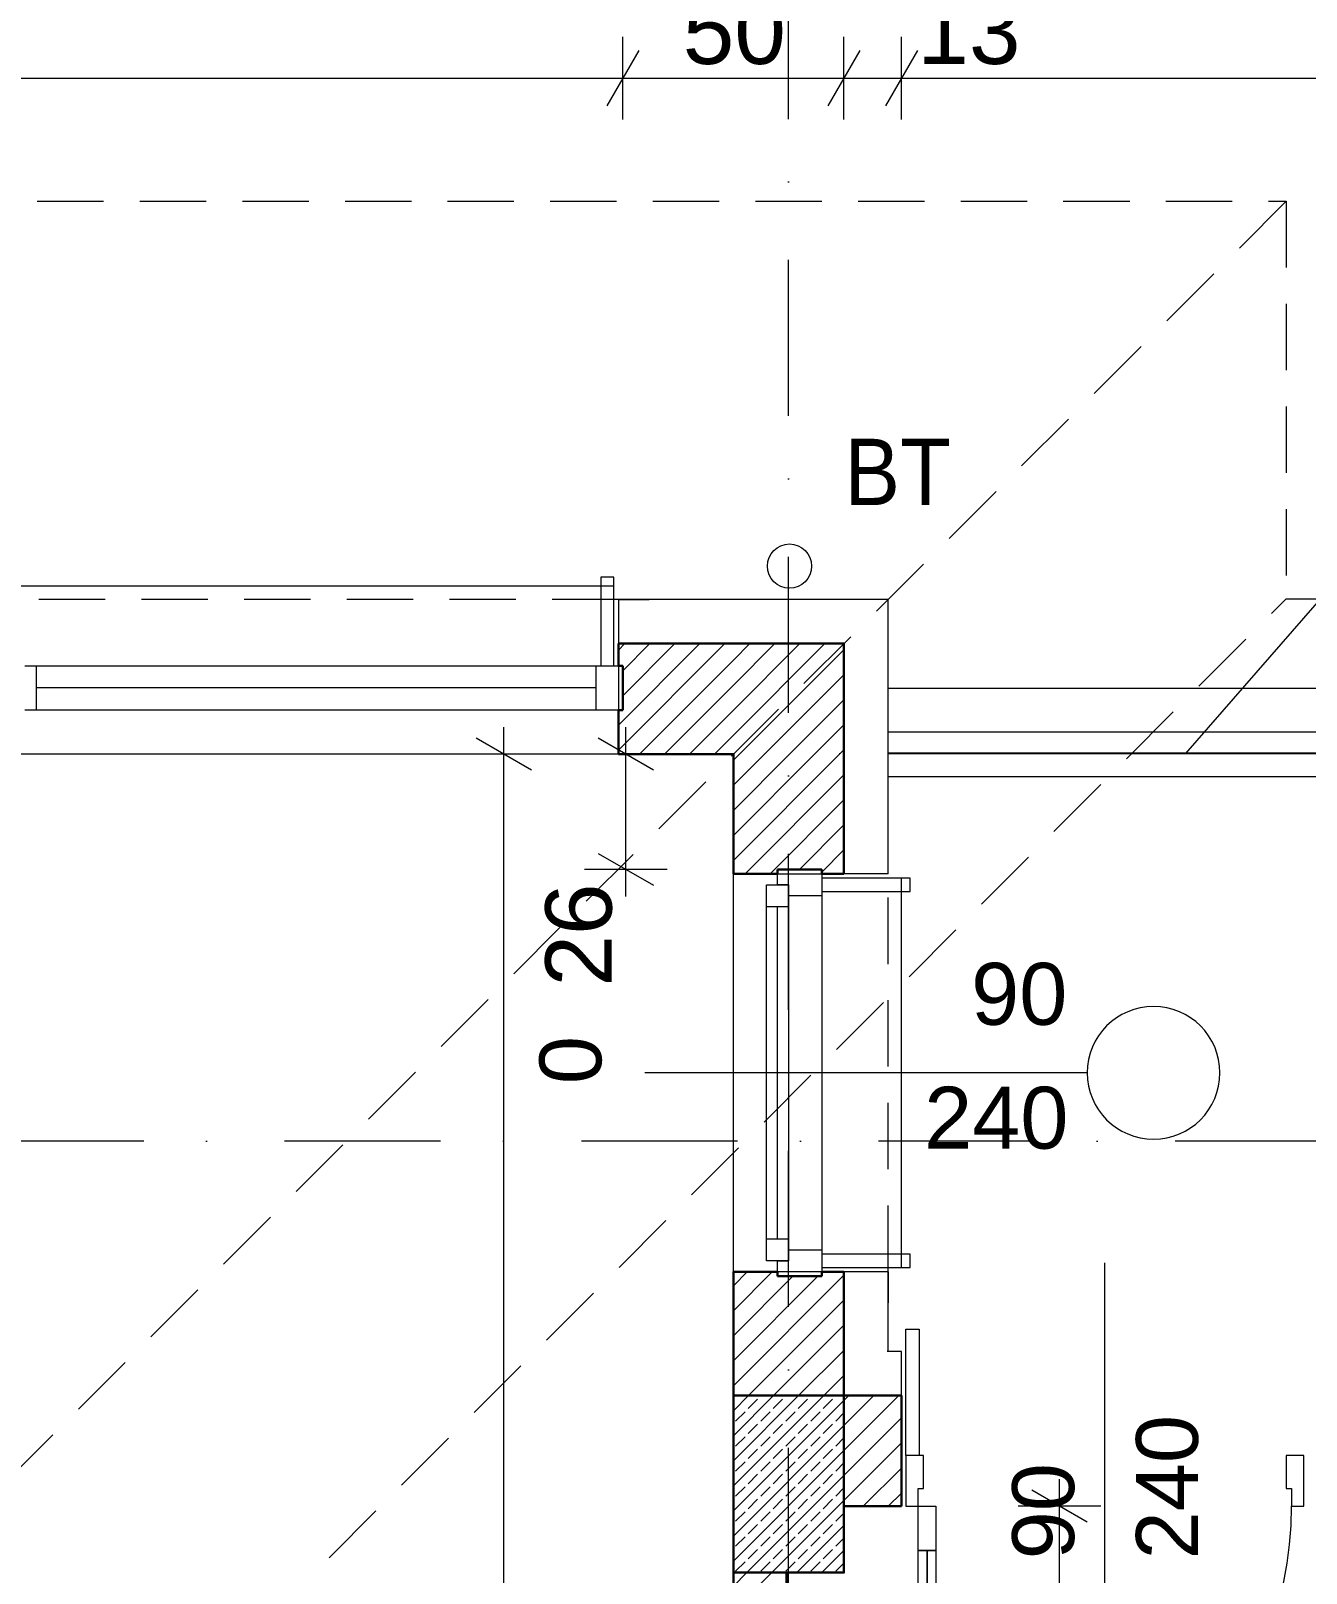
# Model space of a CAD drawing. Header units: centimetres. Extents: x -1463 to 1537, y -1556 to 644.
# Drawn here: x -152.3 to 136.1, y -47.1 to 301.6 of the extents above; entities that cross this region are included whole.
import ezdxf

# ---------------------------------------------------------------- set-up
doc = ezdxf.new("R2010")
doc.units = ezdxf.units.CM
doc.header["$MEASUREMENT"] = 0
doc.linetypes.add('Dashed', pattern=[23.2, 15, -8.2])
doc.linetypes.add('Dot & Dashed', pattern=[67.027776, 35.277777, -17.638888, 0, -14.111111])
for name, color, linetype in [('fill', 7, 'Continuous'), ('колони', 7, 'Continuous'), ('линии', 7, 'Continuous'), ('оси', 7, 'Continuous'), ('парапет', 7, 'Continuous'), ('размери', 7, 'Continuous'), ('стени', 7, 'Continuous'), ('текст', 7, 'Continuous')]:
    doc.layers.add(name, color=color, linetype=linetype)
doc.styles.add('GENERATED_STYLE_1', font='arial.ttf')
doc.styles.add('GENERATED_STYLE_3', font='arial.ttf', dxfattribs={"width": 0.9})
doc.dimstyles.new('GENERATED_STYLE__1', dxfattribs={"dimtxt": 15, "dimasz": 9.5, "dimexe": 0.18, "dimexo": 0.0625, "dimgap": 0, "dimtad": 1, "dimzin": 0, "dimdsep": 46, "dimtxsty": 'GENERATED_STYLE_1', "dimblk": 'ARROWHEAD_2', "dimblk1": 'ARROWHEAD_2', "dimblk2": 'ARROWHEAD_2', "dimcen": 0.09, "dimse1": 1, "dimse2": 1, "dimclrd": 151, "dimclre": 151, "dimclrt": 7, "dimadec": 0, "dimazin": 0, "dimtfac": 1, "dimtdec": 4, "dimtmove": 0, "dimatfit": 3, "dimfxl": 0, "dimtolj": 1, "dimtzin": 0, "dimarcsym": 0})
doc.dimstyles.new('GENERATED_STYLE__2', dxfattribs={"dimtxt": 15, "dimasz": 9.5, "dimexe": 0.18, "dimexo": 0.0625, "dimgap": 0, "dimtad": 1, "dimtih": 1, "dimtoh": 1, "dimzin": 0, "dimdsep": 46, "dimtxsty": 'GENERATED_STYLE_1', "dimblk": 'ARROWHEAD_2', "dimblk1": 'ARROWHEAD_2', "dimblk2": 'ARROWHEAD_2', "dimcen": 0.09, "dimse1": 1, "dimse2": 1, "dimclrd": 151, "dimclre": 151, "dimclrt": 7, "dimadec": 0, "dimazin": 0, "dimtfac": 1, "dimtdec": 4, "dimtmove": 0, "dimatfit": 3, "dimfxl": 0, "dimtolj": 1, "dimtzin": 0, "dimarcsym": 0})
pattern_1 = [(45, (0, 0), (-2.828427, 2.828427), [])]

# ---------------------------------------------------------------- blocks, each defined once
blk = doc.blocks.new('*D8')
at = {"layer": 'размери', "color": 151, "linetype": 'Continuous', "lineweight": 13}
for p, q in [((391.56, -67.64), (391.56, -86.39)), ((391.56, -77.02), (18.56, -77.02)), ((397.67, -77.02), (391.56, -77.02))]:
    blk.add_line(p, q, dxfattribs=at)
at = {"layer": 'размери', "color": 161, "linetype": 'Continuous', "lineweight": 13}
for p, q in [((14.95, -83.27), (22.17, -70.77)), ((387.95, -83.27), (395.17, -70.77))]:
    blk.add_line(p, q, dxfattribs=at)
at = {"layer": 'размери', "color": 7, "lineweight": 30, "char_height": 15, "attachment_point": 7, "style": 'GENERATED_STYLE_1'}
for s, insert in [('\\A1;{\\pql;\\fArial|b0|i0|c204|p0;\\W1.000000;12}', (22.17, -74.02)), ('\\A1;{\\pql;\\fArial|b0|i0|c204|p0;\\W1.000000;373}', (199.34, -74.02))]:
    blk.add_mtext(s, dxfattribs=dict(at, insert=insert))
blk = doc.blocks.new('ARROWHEAD_2')
at = {"color": 0, "linetype": 'Continuous', "lineweight": 0}
for p, q in [((-0.378, -0.655), (0.378, 0.655)), ((0, 0), (-1, 0))]:
    blk.add_line(p, q, dxfattribs=at)
blk = doc.blocks.new('*D58')
at = {"layer": 'размери', "color": 151, "linetype": 'Continuous', "lineweight": 13}
for p, q in [((581.02, 163.03), (581.02, 173.03)), ((590.39, 163.03), (571.64, 163.03)), ((581.02, -6.97), (581.02, 163.03)), ((590.39, -6.97), (571.64, -6.97)), ((581.02, -469.97), (581.02, -6.97))]:
    blk.add_line(p, q, dxfattribs=at)
at = {"layer": 'размери', "color": 161, "linetype": 'Continuous', "lineweight": 13}
for p, q in [((574.77, 166.64), (587.27, 159.42)), ((574.77, -3.36), (587.27, -10.58))]:
    blk.add_line(p, q, dxfattribs=at)
at = {"layer": 'размери', "color": 7, "lineweight": 30, "char_height": 15, "attachment_point": 7, "rotation": 90, "style": 'GENERATED_STYLE_1'}
for s, insert in [('\\A1;{\\pql;\\fArial|b0|i0|c204|p0;\\W1.000000;10}', (578.02, 136.54)), ('\\A1;{\\pql;\\fArial|b0|i0|c204|p0;\\W1.000000;170}', (578.02, 49.43))]:
    blk.add_mtext(s, dxfattribs=dict(at, insert=insert))
blk = doc.blocks.new('*D59')
at = {"layer": 'размери', "color": 151, "linetype": 'Continuous', "lineweight": 13}
for p, q in [((581.02, 173.03), (581.02, 179.14)), ((590.39, 173.03), (571.64, 173.03)), ((581.02, 163.03), (581.02, 173.03))]:
    blk.add_line(p, q, dxfattribs=at)
at = {"layer": 'размери', "color": 161, "linetype": 'Continuous', "lineweight": 13}
for p, q in [((587.27, 169.42), (574.77, 176.64)), ((574.77, 166.64), (587.27, 159.42))]:
    blk.add_line(p, q, dxfattribs=at)
blk = doc.blocks.new('*D70')
at = {"layer": 'размери', "color": 151, "linetype": 'Continuous', "lineweight": 13}
for p, q in [((611.02, 138.03), (611.02, 163.03)), ((620.39, 138.03), (601.64, 138.03)), ((611.02, -6.97), (611.02, 138.03))]:
    blk.add_line(p, q, dxfattribs=at)
at = {"layer": 'размери', "color": 161, "linetype": 'Continuous', "lineweight": 13}
for p, q in [((604.77, 141.64), (617.27, 134.42)), ((604.77, -3.36), (617.27, -10.58))]:
    blk.add_line(p, q, dxfattribs=at)
at = {"layer": 'размери', "color": 7, "lineweight": 30, "char_height": 15, "attachment_point": 7, "rotation": 90, "style": 'GENERATED_STYLE_1'}
for s, insert in [('\\A1;{\\pql;\\fArial|b0|i0|c204|p0;\\W1.000000;25}', (608.02, 111.54)), ('\\A1;{\\pql;\\fArial|b0|i0|c204|p0;\\W1.000000;145}', (608.02, 36.93))]:
    blk.add_mtext(s, dxfattribs=dict(at, insert=insert))
blk = doc.blocks.new('*D71')
at = {"layer": 'размери', "color": 151, "linetype": 'Continuous', "lineweight": 13}
for p, q in [((611.02, 163.03), (611.02, 173.03)), ((620.39, 163.03), (601.64, 163.03)), ((611.02, 138.03), (611.02, 163.03))]:
    blk.add_line(p, q, dxfattribs=at)
at = {"layer": 'размери', "color": 161, "linetype": 'Continuous', "lineweight": 13}
for p, q in [((604.77, 166.64), (617.27, 159.42)), ((604.77, 141.64), (617.27, 134.42))]:
    blk.add_line(p, q, dxfattribs=at)
blk = doc.blocks.new('*D72')
at = {"layer": 'размери', "color": 151, "linetype": 'Continuous', "lineweight": 13}
for p, q in [((611.02, 173.03), (611.02, 179.14)), ((620.39, 173.03), (601.64, 173.03)), ((611.02, 163.03), (611.02, 173.03))]:
    blk.add_line(p, q, dxfattribs=at)
at = {"layer": 'размери', "color": 161, "linetype": 'Continuous', "lineweight": 13}
for p, q in [((617.27, 169.42), (604.77, 176.64)), ((604.77, 166.64), (617.27, 159.42))]:
    blk.add_line(p, q, dxfattribs=at)
at = {"layer": 'размери', "color": 7, "lineweight": 30, "insert": (608.02, 176.64), "char_height": 15, "attachment_point": 7, "rotation": 90, "style": 'GENERATED_STYLE_1'}
blk.add_mtext('\\A1;{\\pql;\\fArial|b0|i0|c204|p0;\\W1.000000;10}', dxfattribs=at)
blk = doc.blocks.new('*D73')
at = {"layer": 'размери', "color": 151, "linetype": 'Continuous', "lineweight": 13}
for p, q in [((641.02, 173.03), (641.02, 179.14)), ((650.39, 173.03), (631.64, 173.03)), ((641.02, -1076.97), (641.02, 173.03)), ((650.39, -1076.97), (631.64, -1076.97)), ((641.02, -1083.08), (641.02, -1076.97))]:
    blk.add_line(p, q, dxfattribs=at)
at = {"layer": 'размери', "color": 161, "linetype": 'Continuous', "lineweight": 13}
for p, q in [((647.27, 169.42), (634.77, 176.64)), ((634.77, -1073.36), (647.27, -1080.58))]:
    blk.add_line(p, q, dxfattribs=at)
at = {"layer": 'размери', "color": 7, "lineweight": 30, "insert": (638.02, -477.71), "char_height": 15, "attachment_point": 7, "rotation": 90, "style": 'GENERATED_STYLE_1'}
blk.add_mtext('\\A1;{\\pql;\\fArial|b0|i0|c204|p0;\\W1.000000;1\xa0250}', dxfattribs=at)
blk = doc.blocks.new('*D79')
at = {"layer": 'размери', "color": 151, "linetype": 'Continuous', "lineweight": 13}
for p, q in [((671.02, 173.03), (671.02, 179.14)), ((680.39, 173.03), (661.64, 173.03)), ((671.02, 150.53), (671.02, 173.03))]:
    blk.add_line(p, q, dxfattribs=at)
at = {"layer": 'размери', "color": 161, "linetype": 'Continuous', "lineweight": 13}
for p, q in [((677.27, 169.42), (664.77, 176.64)), ((664.77, 154.14), (677.27, 146.92))]:
    blk.add_line(p, q, dxfattribs=at)
blk = doc.blocks.new('*D84')
at = {"layer": 'размери', "color": 151, "linetype": 'Continuous', "lineweight": 13}
for p, q in [((-420.44, 281.49), (-420.44, 300.24)), ((-18.44, 281.49), (-18.44, 300.24)), ((-420.44, 290.86), (-18.44, 290.86))]:
    blk.add_line(p, q, dxfattribs=at)
at = {"layer": 'размери', "color": 161, "linetype": 'Continuous', "lineweight": 13}
for p, q in [((-416.83, 297.11), (-424.05, 284.61)), ((-14.83, 297.11), (-22.05, 284.61))]:
    blk.add_line(p, q, dxfattribs=at)
at = {"layer": 'размери', "color": 7, "lineweight": 30, "insert": (-236.6, 293.86), "char_height": 15, "attachment_point": 7, "style": 'GENERATED_STYLE_1'}
blk.add_mtext('\\A1;{\\pql;\\fArial|b0|i0|c204|p0;\\W1.000000;402}', dxfattribs=at)
blk = doc.blocks.new('*D85')
at = {"layer": 'размери', "color": 161, "linetype": 'Continuous', "lineweight": 13}
for p, q in [((-14.83, 297.11), (-22.05, 284.61)), ((35.17, 297.11), (27.95, 284.61))]:
    blk.add_line(p, q, dxfattribs=at)
at = {"layer": 'размери', "color": 151, "linetype": 'Continuous', "lineweight": 13}
blk.add_line((-18.44, 290.86), (31.56, 290.86), dxfattribs=at)
at = {"layer": 'размери', "color": 7, "lineweight": 30, "insert": (-4.88, 293.86), "char_height": 15, "attachment_point": 7, "style": 'GENERATED_STYLE_1'}
blk.add_mtext('\\A1;{\\pql;\\fArial|b0|i0|c204|p0;\\W1.000000;50}', dxfattribs=at)
blk = doc.blocks.new('*D86')
at = {"layer": 'размери', "color": 151, "linetype": 'Continuous', "lineweight": 13}
for p, q in [((31.56, 281.49), (31.56, 300.24)), ((44.56, 281.49), (44.56, 300.24)), ((-18.44, 290.86), (31.56, 290.86)), ((31.56, 290.86), (44.56, 290.86))]:
    blk.add_line(p, q, dxfattribs=at)
at = {"layer": 'размери', "color": 161, "linetype": 'Continuous', "lineweight": 13}
for p, q in [((35.17, 297.11), (27.95, 284.61)), ((48.17, 297.11), (40.95, 284.61))]:
    blk.add_line(p, q, dxfattribs=at)
blk = doc.blocks.new('*D87')
at = {"layer": 'размери', "color": 151, "linetype": 'Continuous', "lineweight": 13}
for p, q in [((44.56, 281.49), (44.56, 300.24)), ((364.56, 281.49), (364.56, 300.24)), ((44.56, 290.86), (364.56, 290.86))]:
    blk.add_line(p, q, dxfattribs=at)
at = {"layer": 'размери', "color": 161, "linetype": 'Continuous', "lineweight": 13}
for p, q in [((48.17, 297.11), (40.95, 284.61)), ((368.17, 297.11), (360.95, 284.61))]:
    blk.add_line(p, q, dxfattribs=at)
at = {"layer": 'размери', "color": 7, "lineweight": 30, "char_height": 15, "attachment_point": 7, "style": 'GENERATED_STYLE_1'}
for s, insert in [('\\A1;{\\pql;\\fArial|b0|i0|c204|p0;\\W1.000000;13}', (48.17, 293.86)), ('\\A1;{\\pql;\\fArial|b0|i0|c204|p0;\\W1.000000;320}', (198.84, 293.86))]:
    blk.add_mtext(s, dxfattribs=dict(at, insert=insert))
blk = doc.blocks.new('*D93')
at = {"layer": 'размери', "color": 151, "linetype": 'Continuous', "lineweight": 13}
for p, q in [((-443.44, 311.49), (-443.44, 330.24)), ((6.56, 311.49), (6.56, 330.24)), ((-443.44, 320.86), (6.56, 320.86)), ((6.56, 320.86), (31.56, 320.86))]:
    blk.add_line(p, q, dxfattribs=at)
at = {"layer": 'размери', "color": 161, "linetype": 'Continuous', "lineweight": 13}
for p, q in [((-439.83, 327.11), (-447.05, 314.61)), ((10.17, 327.11), (2.95, 314.61))]:
    blk.add_line(p, q, dxfattribs=at)
at = {"layer": 'размери', "color": 7, "lineweight": 30, "char_height": 15, "attachment_point": 7, "style": 'GENERATED_STYLE_1'}
for s, insert in [('\\A1;{\\pql;\\fArial|b0|i0|c204|p0;\\W1.000000;450}', (-247.05, 323.86)), ('\\A1;{\\pql;\\fArial|b0|i0|c204|p0;\\W1.000000;25}', (-19.94, 323.86))]:
    blk.add_mtext(s, dxfattribs=dict(at, insert=insert))
blk = doc.blocks.new('*D94')
at = {"layer": 'размери', "color": 161, "linetype": 'Continuous', "lineweight": 13}
for p, q in [((10.17, 327.11), (2.95, 314.61)), ((35.17, 327.11), (27.95, 314.61))]:
    blk.add_line(p, q, dxfattribs=at)
at = {"layer": 'размери', "color": 151, "linetype": 'Continuous', "lineweight": 13}
blk.add_line((6.56, 320.86), (31.56, 320.86), dxfattribs=at)
blk = doc.blocks.new('*D95')
at = {"layer": 'размери', "color": 151, "linetype": 'Continuous', "lineweight": 13}
for p, q in [((31.56, 311.49), (31.56, 330.24)), ((391.56, 311.49), (391.56, 330.24)), ((6.56, 320.86), (31.56, 320.86)), ((31.56, 320.86), (391.56, 320.86))]:
    blk.add_line(p, q, dxfattribs=at)
at = {"layer": 'размери', "color": 161, "linetype": 'Continuous', "lineweight": 13}
for p, q in [((35.17, 327.11), (27.95, 314.61)), ((395.17, 327.11), (387.95, 314.61))]:
    blk.add_line(p, q, dxfattribs=at)
at = {"layer": 'размери', "color": 7, "lineweight": 30, "char_height": 15, "attachment_point": 7, "style": 'GENERATED_STYLE_1'}
for s, insert in [('\\A1;{\\pql;\\fArial|b0|i0|c204|p0;\\W1.000000;360}', (182.95, 323.86)), ('\\A1;{\\pql;\\fArial|b0|i0|c204|p0;\\W1.000000;25}', (365.06, 323.86))]:
    blk.add_mtext(s, dxfattribs=dict(at, insert=insert))
blk = doc.blocks.new('*D131')
at = {"layer": 'размери', "color": 151, "linetype": 'Continuous', "lineweight": 13}
for p, q in [((-898.44, 341.49), (-898.44, 360.24)), ((426.56, 341.49), (426.56, 360.24)), ((-904.56, 350.86), (-898.44, 350.86)), ((-898.44, 350.86), (426.56, 350.86)), ((426.56, 350.86), (432.67, 350.86))]:
    blk.add_line(p, q, dxfattribs=at)
at = {"layer": 'размери', "color": 161, "linetype": 'Continuous', "lineweight": 13}
for p, q in [((-894.83, 357.11), (-902.05, 344.61)), ((422.95, 344.61), (430.17, 357.11))]:
    blk.add_line(p, q, dxfattribs=at)
at = {"layer": 'размери', "color": 7, "lineweight": 30, "insert": (-261.68, 353.86), "char_height": 15, "attachment_point": 7, "style": 'GENERATED_STYLE_1'}
blk.add_mtext('\\A1;{\\pql;\\fArial|b0|i0|c204|p0;\\W1.000000;1\xa0325}', dxfattribs=at)
blk = doc.blocks.new('*D145')
at = {"layer": 'размери', "color": 151, "linetype": 'Continuous', "lineweight": 13}
for p, q in [((80.29, -31.97), (80.29, -25.86)), ((89.66, -31.97), (70.91, -31.97)), ((80.29, -469.97), (80.29, -31.97)), ((89.66, -469.97), (70.91, -469.97)), ((80.29, -476.08), (80.29, -469.97))]:
    blk.add_line(p, q, dxfattribs=at)
at = {"layer": 'размери', "color": 161, "linetype": 'Continuous', "lineweight": 13}
for p, q in [((86.54, -35.58), (74.04, -28.36)), ((74.04, -466.36), (86.54, -473.58))]:
    blk.add_line(p, q, dxfattribs=at)
at = {"layer": 'размери', "color": 7, "lineweight": 30, "insert": (77.29, -268.13), "char_height": 15, "attachment_point": 7, "rotation": 90, "style": 'GENERATED_STYLE_1'}
blk.add_mtext('\\A1;{\\pql;\\fArial|b0|i0|c204|p0;\\W1.000000;438}', dxfattribs=at)
blk = doc.blocks.new('*D150')
at = {"layer": 'размери', "color": 151, "linetype": 'Continuous', "lineweight": 13}
for p, q in [((-45.37, 138.03), (-45.37, 144.14)), ((-36, 138.03), (-54.75, 138.03)), ((-45.37, -494.97), (-45.37, 138.03)), ((-36, -494.97), (-54.75, -494.97))]:
    blk.add_line(p, q, dxfattribs=at)
at = {"layer": 'размери', "color": 161, "linetype": 'Continuous', "lineweight": 13}
for p, q in [((-39.12, 134.42), (-51.62, 141.64)), ((-51.62, -491.36), (-39.12, -498.58))]:
    blk.add_line(p, q, dxfattribs=at)
at = {"layer": 'размери', "color": 7, "lineweight": 30, "insert": (-48.37, -195.63), "char_height": 15, "attachment_point": 7, "rotation": 90, "style": 'GENERATED_STYLE_1'}
blk.add_mtext('\\A1;{\\pql;\\fArial|b0|i0|c204|p0;\\W1.000000;633}', dxfattribs=at)
blk = doc.blocks.new('*D161')
at = {"layer": 'размери', "color": 151, "linetype": 'Continuous', "lineweight": 13}
for p, q in [((-17.75, 138.03), (-17.75, 144.14)), ((-8.38, 138.03), (-27.13, 138.03)), ((-17.75, 112.01), (-17.75, 138.03)), ((-8.38, 112.01), (-27.13, 112.01)), ((-17.75, 105.9), (-17.75, 112.01))]:
    blk.add_line(p, q, dxfattribs=at)
at = {"layer": 'размери', "color": 161, "linetype": 'Continuous', "lineweight": 13}
for p, q in [((-11.5, 134.42), (-24, 141.64)), ((-24, 115.62), (-11.5, 108.4))]:
    blk.add_line(p, q, dxfattribs=at)
at = {"layer": 'размери', "color": 7, "lineweight": 30, "insert": (-20.75, 85.52), "char_height": 15, "attachment_point": 7, "rotation": 90, "style": 'GENERATED_STYLE_1'}
blk.add_mtext('\\A1;{\\pql;\\fArial|b0|i0|c204|p0;\\W1.000000;26}', dxfattribs=at)

msp = doc.modelspace()

# ---------------------------------------------------------------- hatches: boundary and pattern name
at = {"layer": 'fill', "linetype": 'Continuous', "lineweight": 13}
h = msp.add_hatch(dxfattribs=at)
h.set_pattern_fill('Common_Brick', color=253, style=0, pattern_type=2)
h.set_pattern_definition(pattern_1)
h.paths.add_polyline_path([(-19.443, 163.032), (-19.443, 158.032), (-18.443, 158.032), (-18.443, 148.032), (-19.443, 148.032), (-19.443, 138.032), (6.557, 138.032), (6.557, 163.032)])
h = msp.add_hatch(dxfattribs=at)
h.set_pattern_fill('Common_Brick', color=253, style=0, pattern_type=2)
h.set_pattern_definition(pattern_1)
h.paths.add_polyline_path([(6.557, 138.032), (31.557, 163.032), (6.557, 163.032)])
h = msp.add_hatch(dxfattribs=at)
h.set_pattern_fill('Common_Brick', color=253, style=0, pattern_type=2)
h.set_pattern_definition(pattern_1)
h.paths.add_polyline_path([(6.557, 138.032), (31.557, 138.032), (31.557, 163.032)])
h = msp.add_hatch(dxfattribs=at)
h.set_pattern_fill('Common_Brick', color=253, style=0, pattern_type=2)
h.set_pattern_definition(pattern_1)
h.paths.add_polyline_path([(6.557, 138.032), (6.557, 111.012), (16.557, 111.012), (16.557, 112.012), (26.557, 112.012), (26.557, 111.012), (31.557, 111.012), (31.557, 138.032)])
h = msp.add_hatch(dxfattribs=at)
h.set_pattern_fill('Common_Brick', color=253, style=0, pattern_type=2)
h.set_pattern_definition(pattern_1)
h.paths.add_polyline_path([(16.557, 21.012), (6.557, 21.012), (6.557, -6.968), (31.557, -6.968), (31.557, 21.012), (26.557, 21.012), (26.557, 20.012), (16.557, 20.012)])
at = {"layer": 'fill', "linetype": 'Continuous', "lineweight": 5}
h = msp.add_hatch(dxfattribs=at)
h.set_pattern_fill('Solid___Dashed', style=0, pattern_type=2)
h.set_pattern_definition([(45, (0, 0), (-2.82843, 2.82843), []), (45, (-1.4142, 1.4142), (-2.82843, 2.82843), [3, -1])])
h.paths.add_polyline_path([(6.557, -46.968), (31.557, -46.968), (31.557, -6.968), (6.557, -6.968)])
at = {"layer": 'fill', "linetype": 'Continuous', "lineweight": 13}
h = msp.add_hatch(dxfattribs=at)
h.set_pattern_fill('Common_Brick', color=253, style=0, pattern_type=2)
h.set_pattern_definition(pattern_1)
h.paths.add_polyline_path([(44.557, -6.968), (31.557, -6.968), (31.557, -31.968), (44.557, -31.968)])
h = msp.add_hatch(dxfattribs=at)
h.set_pattern_fill('Common_Brick', color=253, style=0, pattern_type=2)
h.set_pattern_definition(pattern_1)
h.paths.add_polyline_path([(18.557, -46.968), (6.557, -46.968), (6.557, -312.968), (18.557, -312.968)])

# ---------------------------------------------------------------- linework, layer by layer
at = {"layer": 'колони', "color": 7, "linetype": 'Continuous', "lineweight": 30}
msp.add_lwpolyline([(6.557, -46.968), (31.557, -46.968), (31.557, -6.968), (6.557, -6.968)], close=True, dxfattribs=at)
at = {"layer": 'линии', "color": 7, "linetype": 'Dashed', "lineweight": 13}
for p, q in [((-568.443, 263.032), (131.557, 263.032)), ((131.557, 263.032), (-215.943, -84.468)), ((131.557, 263.032), (131.557, 173.189)), ((-215.943, -175.026), (131.557, 173.189)), ((131.557, 173.189), (516.557, 173.189))]:
    msp.add_line(p, q, dxfattribs=at)
at = {"layer": 'линии', "color": 7, "linetype": 'Continuous', "lineweight": 13}
msp.add_line((173.869, 212.951), (108.807, 138.204), dxfattribs=at)
at = {"layer": 'линии', "color": 251, "linetype": 'Continuous', "lineweight": 13}
msp.add_line((41.557, 152.982), (476.557, 152.982), dxfattribs=at)
at = {"layer": 'линии', "color": 30, "linetype": 'Continuous', "lineweight": 20}
msp.add_circle((19.249, 180.56), 5, dxfattribs=at)
at = {"layer": 'оси', "color": 102, "linetype": 'Dot & Dashed', "lineweight": 15}
for p, q in [((19.057, -1262.312), (19.057, 355.59)), ((611.639, 50.532), (-1119.914, 50.532))]:
    msp.add_line(p, q, dxfattribs=at)
at = {"layer": 'парапет', "color": 30, "linetype": 'Continuous', "lineweight": 20}
for p, q in [((30.557, 138.304), (30.557, 138.204)), ((126.801, 138.304), (41.557, 138.304)), ((41.557, 138.204), (126.801, 138.204)), ((223.044, 138.304), (126.801, 138.304)), ((126.801, 138.204), (223.044, 138.204))]:
    msp.add_line(p, q, dxfattribs=at)
msp.add_lwpolyline([(126.851, 138.204), (126.851, 138.304), (126.751, 138.304), (126.751, 138.204)], close=True, dxfattribs=at)
at = {"layer": 'стени', "color": 30, "linetype": 'Continuous', "lineweight": 20}
for p, q in [((-23.443, 178.032), (-23.443, 158.032)), ((-20.443, 178.032), (-23.443, 178.032)), ((-20.443, 158.032), (-20.443, 178.032)), ((-19.443, 173.032), (-12.443, 173.032)), ((-19.443, 173.032), (-19.443, 163.032)), ((-19.443, 173.032), (-19.443, 163.032)), ((-19.443, 173.032), (-19.443, 163.032)), ((-19.443, 173.032), (-19.443, 163.032)), ((-19.443, 173.032), (-19.443, 163.032)), ((-19.443, 173.032), (-12.443, 173.032)), ((-19.443, 173.032), (-12.443, 173.032)), ((-23.443, 158.032), (-20.443, 158.032)), ((41.557, 111.012), (41.557, 118.012)), ((41.557, 111.012), (41.557, 118.012)), ((41.557, 111.012), (41.557, 118.012)), ((46.557, 110.012), (26.557, 110.012)), ((26.557, 110.012), (26.557, 107.012)), ((41.557, 111.012), (31.557, 111.012)), ((41.557, 111.012), (31.557, 111.012)), ((41.557, 111.012), (31.557, 111.012)), ((41.557, 111.012), (31.557, 111.012)), ((41.557, 111.012), (31.557, 111.012)), ((46.557, 107.012), (46.557, 110.012)), ((26.557, 107.012), (46.557, 107.012)), ((46.557, 25.012), (26.557, 25.012)), ((26.557, 25.012), (26.557, 22.012)), ((46.557, 22.012), (46.557, 25.012)), ((26.557, 22.012), (46.557, 22.012)), ((41.557, 21.012), (31.557, 21.012)), ((41.557, 21.012), (31.557, 21.012)), ((41.557, 21.012), (31.557, 21.012)), ((41.557, 21.012), (31.557, 21.012)), ((41.557, 21.012), (31.557, 21.012)), ((41.557, 21.012), (41.557, 14.012)), ((41.557, 21.012), (41.557, 14.012)), ((41.557, 21.012), (41.557, 14.012)), ((45.557, -20.468), (45.557, 8.032)), ((45.557, 8.032), (48.557, 8.032)), ((48.557, 8.032), (48.557, -20.468)), ((44.557, 3.032), (41.357, 3.032)), ((44.557, 3.032), (41.357, 3.032)), ((44.557, 3.032), (41.357, 3.032)), ((44.557, -6.968), (44.557, 3.032)), ((44.557, -6.968), (44.557, 3.032)), ((44.557, -6.968), (44.557, 3.032)), ((48.557, -20.468), (45.557, -20.468)), ((48.357, -41.968), (48.357, -31.968)), ((48.357, -31.968), (52.357, -31.968)), ((52.357, -31.968), (52.357, -41.968)), ((52.357, -41.968), (48.357, -41.968)), ((50.357, -106.368), (50.357, -41.968))]:
    msp.add_line(p, q, dxfattribs=at)
at = {"layer": 'стени', "color": 30, "linetype": 'Continuous', "lineweight": 13}
for p, q in [((-20.443, 176.032), (-418.443, 176.032)), ((-20.443, 173.032), (-20.443, 176.032)), ((-153.61, 158.032), (-151.11, 158.032)), ((-151.11, 158.032), (-151.11, 148.032)), ((-151.11, 158.032), (-24.443, 158.032)), ((-24.443, 148.032), (-24.443, 158.032)), ((-24.443, 158.032), (-19.443, 158.032)), ((-19.443, 158.032), (-19.443, 148.032)), ((-24.443, 153.032), (-151.11, 153.032)), ((-151.11, 148.032), (-153.61, 148.032)), ((-24.443, 148.032), (-151.11, 148.032)), ((-19.443, 148.032), (-24.443, 148.032)), ((-19.443, 138.032), (-419.443, 138.032)), ((6.557, 21.012), (6.557, 111.012)), ((14.057, 103.512), (14.057, 108.512)), ((14.057, 108.512), (19.057, 108.512)), ((16.557, 108.512), (16.557, 111.012)), ((16.557, 111.012), (26.557, 111.012)), ((19.057, 108.512), (16.557, 108.512)), ((19.057, 106.012), (19.057, 108.512)), ((19.057, 108.512), (19.057, 103.512)), ((26.557, 111.012), (26.557, 106.012)), ((44.557, 110.012), (41.557, 110.012)), ((44.557, 22.012), (44.557, 110.012)), ((26.557, 106.012), (19.057, 106.012)), ((26.557, 106.012), (26.557, 26.012)), ((14.057, 28.512), (14.057, 103.512)), ((19.057, 103.512), (14.057, 103.512)), ((14.057, 28.512), (14.057, 103.512)), ((16.557, 28.512), (16.557, 103.512)), ((19.057, 103.512), (19.057, 28.512)), ((14.057, 23.512), (14.057, 28.512)), ((14.057, 28.512), (19.057, 28.512)), ((19.057, 28.512), (19.057, 23.512)), ((19.057, 23.512), (19.057, 26.012)), ((19.057, 26.012), (26.557, 26.012)), ((26.557, 26.012), (26.557, 21.012)), ((19.057, 23.512), (14.057, 23.512)), ((16.557, 21.012), (16.557, 23.512)), ((16.557, 23.512), (19.057, 23.512)), ((26.557, 21.012), (16.557, 21.012)), ((41.557, 22.012), (44.557, 22.012)), ((45.557, -20.468), (45.557, -31.968)), ((49.557, -20.468), (45.557, -20.468)), ((49.557, -27.968), (49.557, -20.468)), ((131.557, -20.468), (131.557, -27.968)), ((135.557, -20.468), (131.557, -20.468)), ((135.557, -31.968), (135.557, -20.468)), ((48.357, -31.968), (48.357, -27.968)), ((48.357, -27.968), (49.557, -27.968)), ((131.557, -27.968), (132.757, -27.968)), ((132.757, -27.968), (132.757, -31.968)), ((45.557, -31.968), (48.357, -31.968)), ((132.757, -31.968), (135.557, -31.968))]:
    msp.add_line(p, q, dxfattribs=at)
at = {"layer": 'стени', "color": 30, "linetype": 'Dashed', "lineweight": 13}
for p, q in [((-19.443, 173.032), (-419.443, 173.032)), ((41.557, 21.012), (41.557, 111.012))]:
    msp.add_line(p, q, dxfattribs=at)
at = {"layer": 'стени', "color": 7, "linetype": 'Continuous', "lineweight": 30}
for p, q in [((6.557, 163.032), (-19.443, 163.032)), ((-19.443, 163.032), (-19.443, 158.032)), ((-19.443, 163.032), (-19.443, 158.032)), ((-19.443, 163.032), (-19.443, 158.032)), ((-19.443, 163.032), (-19.443, 158.032)), ((-19.443, 163.032), (-19.443, 158.032)), ((31.557, 163.032), (6.557, 163.032)), ((31.557, 163.032), (6.557, 163.032)), ((31.557, 138.032), (31.557, 163.032)), ((-19.443, 158.032), (-18.443, 158.032)), ((-19.443, 158.032), (-18.443, 158.032)), ((-19.443, 158.032), (-18.443, 158.032)), ((-18.443, 158.032), (-18.443, 148.032)), ((-18.443, 158.032), (-18.443, 148.032)), ((-19.443, 148.032), (-19.443, 138.032)), ((-18.443, 148.032), (-19.443, 148.032)), ((-18.443, 148.032), (-19.443, 148.032)), ((-18.443, 148.032), (-19.443, 148.032)), ((-19.443, 148.032), (-19.443, 138.032)), ((31.557, 111.012), (31.557, 138.032)), ((16.557, 112.012), (16.557, 111.012)), ((26.557, 112.012), (16.557, 112.012)), ((26.557, 112.012), (16.557, 112.012)), ((16.557, 112.012), (16.557, 111.012)), ((16.557, 112.012), (16.557, 111.012)), ((26.557, 111.012), (26.557, 112.012)), ((26.557, 111.012), (26.557, 112.012)), ((26.557, 111.012), (26.557, 112.012)), ((16.557, 111.012), (6.557, 111.012)), ((16.557, 111.012), (6.557, 111.012)), ((31.557, 111.012), (26.557, 111.012)), ((31.557, 111.012), (26.557, 111.012)), ((31.557, 111.012), (26.557, 111.012)), ((31.557, 111.012), (26.557, 111.012)), ((31.557, 111.012), (26.557, 111.012)), ((16.557, 21.012), (6.557, 21.012)), ((16.557, 21.012), (6.557, 21.012)), ((16.557, 20.012), (16.557, 21.012)), ((16.557, 20.012), (16.557, 21.012)), ((16.557, 20.012), (16.557, 21.012)), ((31.557, 21.012), (26.557, 21.012)), ((31.557, 21.012), (26.557, 21.012)), ((26.557, 21.012), (26.557, 20.012)), ((26.557, 21.012), (26.557, 20.012)), ((26.557, 21.012), (26.557, 20.012)), ((31.557, 21.012), (26.557, 21.012)), ((31.557, 21.012), (26.557, 21.012)), ((31.557, 21.012), (26.557, 21.012)), ((31.557, -6.968), (31.557, 21.012)), ((26.557, 20.012), (16.557, 20.012)), ((26.557, 20.012), (16.557, 20.012)), ((31.557, -6.968), (41.557, -6.968)), ((31.557, -6.968), (41.557, -6.968)), ((44.557, -6.968), (41.557, -6.968)), ((44.557, -20.468), (44.557, -6.968)), ((44.557, -20.468), (44.557, -6.968)), ((44.557, -20.468), (44.557, -6.968)), ((44.557, -31.968), (44.557, -20.468)), ((44.557, -31.968), (44.557, -20.468))]:
    msp.add_line(p, q, dxfattribs=at)
at = {"layer": 'стени', "color": 161, "linetype": 'Continuous', "lineweight": 13}
for p, q in [((86.557, 66.012), (-13.443, 66.012)), ((90.557, -91.968), (90.557, 23.032))]:
    msp.add_line(p, q, dxfattribs=at)
at = {"layer": 'стени', "color": 30, "linetype": 'Continuous', "lineweight": 20}
for points in [[(31.557, 173.032), (-19.443, 173.032)], [(41.557, 173.032), (31.557, 173.032)], [(41.557, 111.012), (41.557, 173.032)], [(41.557, 3.032), (41.557, 21.012)], [(44.557, 3.032), (41.557, 3.032)]]:
    msp.add_lwpolyline(points, dxfattribs=at)
at = {"layer": 'стени', "color": 251, "linetype": 'Continuous', "lineweight": 13}
for points in [[(406.557, 143.032), (41.557, 143.032)], [(41.557, 133.032), (41.557, 143.032)], [(41.557, 133.032), (406.557, 133.032)]]:
    msp.add_lwpolyline(points, dxfattribs=at)
at = {"layer": 'стени', "color": 7, "linetype": 'Continuous', "lineweight": 30}
for points in [[(-19.443, 138.032), (6.557, 138.032)], [(6.557, 138.032), (6.557, 111.012)], [(6.557, 21.012), (6.557, -6.968)], [(6.557, -31.968), (6.557, -243.274)], [(31.557, -31.968), (44.557, -31.968)], [(18.557, -312.968), (18.557, -46.968)]]:
    msp.add_lwpolyline(points, dxfattribs=at)
at = {"layer": 'стени', "color": 161, "linetype": 'Continuous', "lineweight": 13}
msp.add_lwpolyline([(101.557, 51.012, 1), (101.557, 81.012, 1)], format="xyb", close=True, dxfattribs=at)
at = {"layer": 'стени', "color": 30, "linetype": 'Continuous', "lineweight": 20}
for points in [[(48.357, -106.368), (48.357, -41.968), (50.357, -41.968), (50.357, -106.368)], [(50.357, -106.368), (50.357, -41.968), (52.357, -41.968), (52.357, -106.368)]]:
    msp.add_lwpolyline(points, close=True, dxfattribs=at)
at = {"layer": 'стени', "color": 8, "linetype": 'Continuous', "lineweight": 15}
msp.add_arc((48.357, -31.968), 84.4, 270, 0, dxfattribs=at)

# ---------------------------------------------------------------- texts
at = {"layer": 'стени', "color": 161, "linetype": 'Continuous', "lineweight": 13, "char_height": 14, "attachment_point": 7, "style": 'GENERATED_STYLE_1'}
for s, insert in [('\\A1;{\\pql;\\pt0;\\fArial|b0|i0|c204|p0;\\W1.000000;90\\fArial|b0|i0|c204|p0;\\W1.000000;\\A1{\\H.66x;\\S^  ;}\\fArial|b0|i0|c204|p0;\\W1.000000;\\fArial|b0|i0|c204|p0;\\W1.000000;}', (60.309, 72.777)), ('\\A1;{\\pql;\\pt0;\\fArial|b0|i0|c204|p0;\\W1.000000;240\\fArial|b0|i0|c204|p0;\\W1.000000;\\A1{\\H.66x;\\S^  ;}\\fArial|b0|i0|c204|p0;\\W1.000000;\\fArial|b0|i0|c204|p0;\\W1.000000;}', (49.685, 44.777))]:
    msp.add_mtext(s, dxfattribs=dict(at, insert=insert))
at = {"layer": 'стени', "color": 161, "linetype": 'Continuous', "lineweight": 13, "insert": (-19.208, 58.012), "char_height": 14, "attachment_point": 7, "rotation": 90, "style": 'GENERATED_STYLE_1'}
msp.add_mtext('\\A1;{\\pql;\\pt0;\\fArial|b0|i0|c204|p0;\\W1.000000; 0\\fArial|b0|i0|c204|p0;\\W1.000000;\\A1{\\H.66x;\\S^  ;}\\fArial|b0|i0|c204|p0;\\W1.000000;\\fArial|b0|i0|c204|p0;\\W1.000000;}', dxfattribs=at)
at = {"layer": 'стени', "color": 5, "linetype": 'Continuous', "lineweight": 13, "char_height": 14, "attachment_point": 7, "rotation": 90, "style": 'GENERATED_STYLE_1'}
for s, insert in [('\\A1;{\\pql;\\pt10;\\fArial|b0|i0|c204|p0;\\W1.000000;240}', (111.792, -43.968)), ('\\A1;{\\pql;\\pt10;\\fArial|b0|i0|c204|p0;\\W1.000000;90}', (83.792, -43.968))]:
    msp.add_mtext(s, dxfattribs=dict(at, insert=insert))
at = {"layer": 'текст', "color": 7, "linetype": 'Continuous', "lineweight": 13, "insert": (31.645, 201.862), "char_height": 15, "attachment_point": 4, "style": 'GENERATED_STYLE_3'}
msp.add_mtext('\\A1;{\\pql;\\fArial|b0|i0|c204|p0;\\W0.900000;ВТ}', dxfattribs=at)

# ---------------------------------------------------------------- dimensions: what is measured, and where the dimension line sits
at = {"layer": 'размери', "color": 151, "linetype": 'Continuous', "lineweight": 13}
for base, p1, p2, picture, middle in [((426.557, 350.863), (-898.443, 3.032), (426.557, 3.032), '*D131', (-235.951, 361.363)), ((6.557, 320.863), (-443.443, 138.032), (6.557, 138.032), '*D93', (-229.922, 331.363)), ((391.557, 320.863), (31.557, 163.032), (391.557, -31.968), '*D95', (200.078, 331.363)), ((31.557, 320.863), (6.557, 138.032), (31.557, 163.032), '*D94', (-8.522, 331.363)), ((-18.443, 290.863), (-420.443, 173.032), (-18.443, 158.032), '*D84', (-219.481, 301.363)), ((31.557, 290.863), (-18.443, 158.032), (31.557, 163.032), '*D85', (6.532, 301.363)), ((364.557, 290.863), (44.557, 3.032), (364.557, -21.968), '*D87', (215.96, 301.363)), ((44.557, 290.863), (31.557, 163.032), (44.557, 3.032), '*D86', (59.585, 301.363))]:
    dim = msp.add_linear_dim(base=base, p1=p1, p2=p2, dimstyle='GENERATED_STYLE__2', dxfattribs=at)
    dim.commit()
    dim.dimension.update_dxf_attribs({"geometry": picture, "text_midpoint": middle, "dimtype": 160})
for base, p1, p2, picture, middle in [((611.019, 173.032), (31.557, 163.032), (41.557, 173.032), '*D72', (600.519, 188.06)), ((641.019, 173.032), (-858.443, -1076.968), (-478.443, 173.032), '*D73', (630.519, -451.976)), ((581.019, 173.032), (31.557, 163.032), (-478.443, 173.032), '*D59', (570.519, 147.953)), ((671.019, 173.032), (689.507, 150.532), (-478.443, 173.032), '*D79', (660.519, 126.3)), ((611.019, 163.032), (6.557, 138.032), (31.557, 163.032), '*D71', (600.519, 122.953)), ((581.019, 163.032), (416.557, -6.968), (31.557, 163.032), '*D58', (570.519, 66.553)), ((611.019, 138.032), (416.557, -6.968), (6.557, 138.032), '*D70', (600.519, 54.053)), ((-45.371, 138.032), (6.557, -494.968), (6.557, 138.032), '*D150', (-55.871, -178.506)), ((80.288, -31.968), (18.557, -469.968), (31.557, -31.968), '*D145', (69.788, -251.006))]:
    dim = msp.add_linear_dim(base=base, p1=p1, p2=p2, angle=90, dimstyle='GENERATED_STYLE__1', dxfattribs=at)
    dim.commit()
    dim.dimension.update_dxf_attribs({"geometry": picture, "text_midpoint": middle, "dimtype": 160, "text_rotation": 90})
dim = msp.add_linear_dim(base=(-17.751, 138.032), p1=(6.557, 112.012), p2=(6.557, 138.032), angle=90, text='26', dimstyle='GENERATED_STYLE__1', dxfattribs=at)
dim.commit()
dim.dimension.update_dxf_attribs({"geometry": '*D161', "text_midpoint": (-28.251, 96.933), "dimtype": 160, "text_rotation": 90})
dim = msp.add_linear_dim(base=(18.557, -77.018), p1=(391.557, -31.968), p2=(18.557, -263.468), angle=180, dimstyle='GENERATED_STYLE__2', dxfattribs=at)
dim.commit()
dim.dimension.update_dxf_attribs({"geometry": '*D8', "text_midpoint": (216.46, -66.518), "dimtype": 160})

doc.saveas('drawing.dxf')
